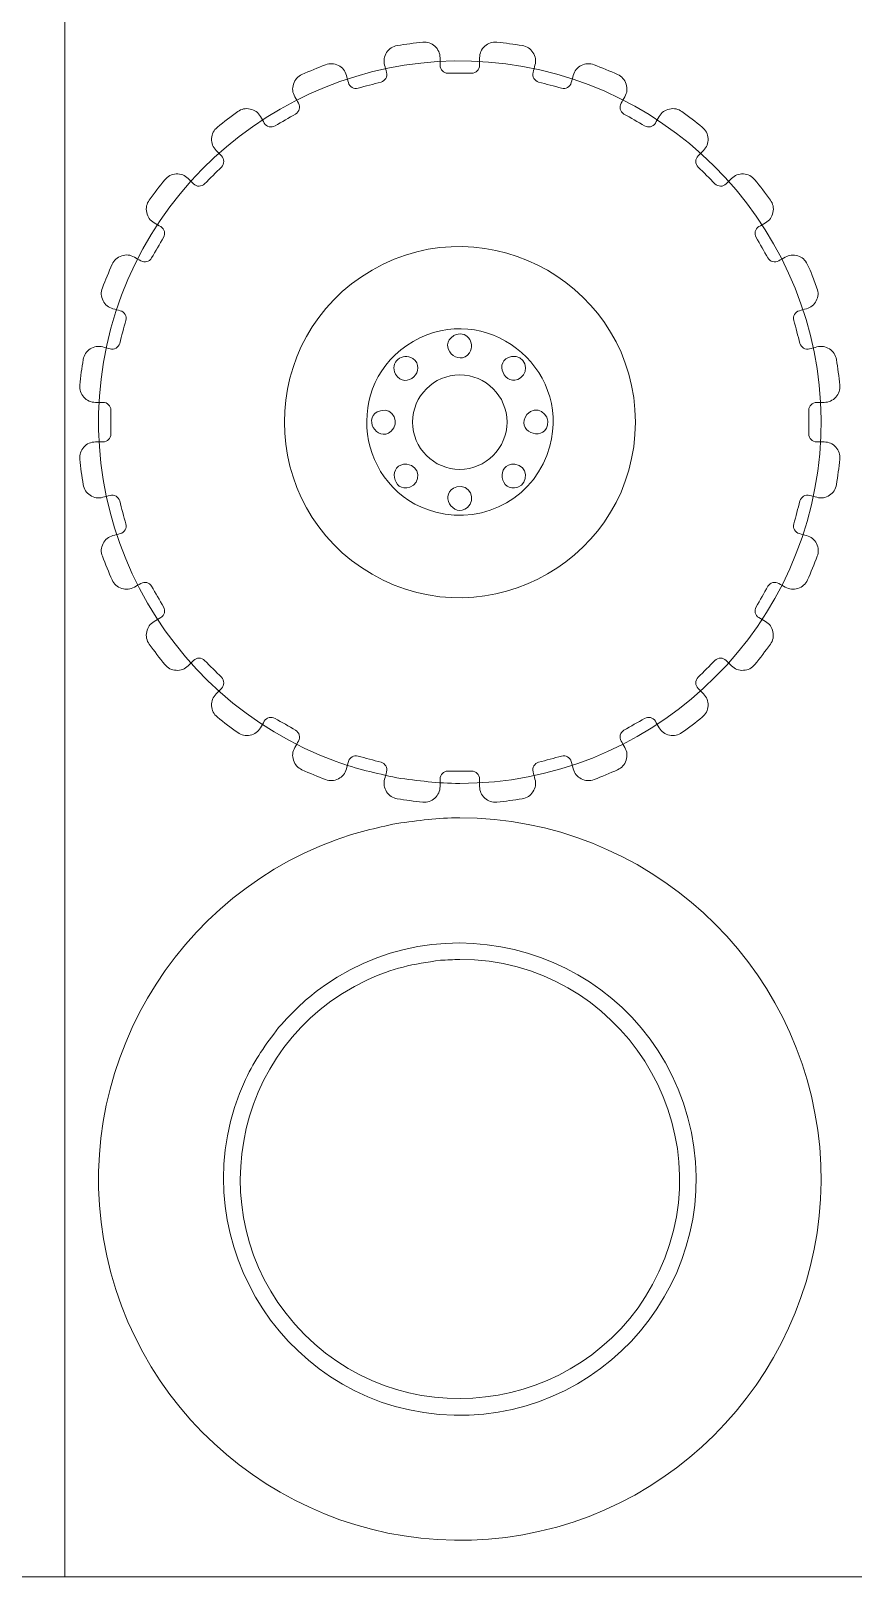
# Model space of a CAD drawing. Header units: centimetres. Extents: x -36.5 to 33.1, y -48.3 to 44.1.
# Drawn here: x -13.95 to -7.68, y -13.5 to -1.75 of the extents above; entities that cross this region are included whole.
import ezdxf

# ---------------------------------------------------------------- set-up
doc = ezdxf.new("R2010")
doc.units = ezdxf.units.CM
doc.header["$MEASUREMENT"] = 0
doc.layers.add('Camada 1', color=7, linetype='Continuous')

msp = doc.modelspace()

# ---------------------------------------------------------------- linework, layer by layer
at = {"layer": 'Camada 1', "color": 2, "lineweight": 20}
for points in [[(-36.4923, -13.5388), (-36.4923, -13.5388), (-13.6923, -13.5388), (-13.6923, -13.5388), (-13.6923, -13.5388), (-13.6923, -13.5388), (-13.6923, 21.2612), (-13.6923, 21.2612), (-13.6923, 21.2612), (-13.6923, 21.2612), (-36.4923, 21.2612), (-36.4923, 21.2612), (-36.4923, 21.2612), (-36.4923, 21.2612), (-36.4923, -13.5388), (-36.4923, -13.5388), (-36.4923, -13.5388), (-36.4923, -13.5388), (-36.4923, -13.5388), (-36.4923, -13.5388)], [(-13.6923, -13.5388), (-13.6923, -13.5388), (9.1077, -13.5388), (9.1077, -13.5388), (9.1077, -13.5388), (9.1077, -13.5388), (9.1077, 21.2612), (9.1077, 21.2612), (9.1077, 21.2612), (9.1077, 21.2612), (-13.6923, 21.2612), (-13.6923, 21.2612), (-13.6923, 21.2612), (-13.6923, 21.2612), (-13.6923, -13.5388), (-13.6923, -13.5388), (-13.6923, -13.5388), (-13.6923, -13.5388), (-13.6923, -13.5388), (-13.6923, -13.5388)]]:
    msp.add_open_spline(points, degree=3, knots=[0, 0, 0, 0, 0.16666667, 0.16666667, 0.16666667, 0.16666667, 0.33333333, 0.33333333, 0.33333333, 0.33333333, 0.5, 0.5, 0.5, 0.5, 0.66666667, 0.66666667, 0.66666667, 0.66666667, 1, 1, 1, 1], dxfattribs=at)
at = {"layer": 'Camada 1', "color": 140, "lineweight": 9}
for points, knots in [([(-11.16326, -7.44648), (-11.32673, -7.40999), (-11.46503, -7.38056), (-11.62535, -7.32204), (-11.62535, -7.32204), (-12.96116, -6.83448), (-13.7125, -5.39632), (-13.34162, -4.0195), (-13.34162, -4.0195), (-12.97152, -2.64554), (-11.60243, -1.7737), (-10.20094, -2.02294), (-10.20094, -2.02294), (-8.80108, -2.27188), (-7.8128, -3.56031), (-7.93852, -4.97705), (-7.93852, -4.97705), (-8.06407, -6.39197), (-9.26095, -7.48997), (-10.6821, -7.48911), (-10.6821, -7.48911), (-10.85419, -7.489), (-10.9959, -7.46878), (-11.16326, -7.44648)], [0, 0, 0, 0, 0.14285714, 0.14285714, 0.14285714, 0.14285714, 0.28571429, 0.28571429, 0.28571429, 0.28571429, 0.42857143, 0.42857143, 0.42857143, 0.42857143, 0.57142857, 0.57142857, 0.57142857, 0.57142857, 0.71428571, 0.71428571, 0.71428571, 0.71428571, 1, 1, 1, 1]), ([(-11.35105, -3.5759), (-12.24108, -4.08976), (-12.24109, -5.37984), (-11.35105, -5.89371), (-11.35105, -5.89371), (-10.46101, -6.40758), (-9.34375, -5.76254), (-9.34375, -4.7348), (-9.34375, -4.7348), (-9.34375, -3.70703), (-10.46099, -3.06207), (-11.35105, -3.5759)], [0, 0, 0, 0, 0.25, 0.25, 0.25, 0.25, 0.5, 0.5, 0.5, 0.5, 1, 1, 1, 1]), ([(-9.99535, -4.91877), (-9.83212, -4.30918), (-10.49081, -3.80373), (-11.03735, -4.11922), (-11.03735, -4.11922), (-11.58386, -4.43469), (-11.47542, -5.25807), (-10.86592, -5.4214), (-10.86592, -5.4214), (-10.48704, -5.52293), (-10.09682, -5.29769), (-9.99535, -4.91877)], [0, 0, 0, 0, 0.25, 0.25, 0.25, 0.25, 0.5, 0.5, 0.5, 0.5, 1, 1, 1, 1]), ([(-10.72709, -4.0753), (-10.85755, -4.15205), (-10.68959, -4.32198), (-10.60786, -4.20524), (-10.60786, -4.20524), (-10.5559, -4.13099), (-10.63843, -4.02316), (-10.72709, -4.0753)], [0, 0, 0, 0, 0.33333333, 0.33333333, 0.33333333, 0.33333333, 1, 1, 1, 1]), ([(-11.1712, -4.36893), (-11.0944, -4.49946), (-10.92454, -4.33131), (-11.04126, -4.24971), (-11.04126, -4.24971), (-11.11562, -4.19774), (-11.2233, -4.28034), (-11.1712, -4.36893)], [0, 0, 0, 0, 0.33333333, 0.33333333, 0.33333333, 0.33333333, 1, 1, 1, 1]), ([(-10.28671, -4.23484), (-10.43542, -4.26256), (-10.33558, -4.47934), (-10.21915, -4.39781), (-10.21915, -4.39781), (-10.14428, -4.34537), (-10.18607, -4.21607), (-10.28671, -4.23484)], [0, 0, 0, 0, 0.33333333, 0.33333333, 0.33333333, 0.33333333, 1, 1, 1, 1]), ([(-11.28666, -4.64757), (-11.43247, -4.68813), (-11.314, -4.89537), (-11.20516, -4.804), (-11.20516, -4.804), (-11.1353, -4.74534), (-11.18783, -4.62009), (-11.28666, -4.64757)], [0, 0, 0, 0, 0.33333333, 0.33333333, 0.33333333, 0.33333333, 1, 1, 1, 1]), ([(-10.16996, -4.67684), (-10.26613, -4.7936), (-10.05034, -4.8954), (-10.01341, -4.75824), (-10.01341, -4.75824), (-9.98987, -4.67074), (-10.1043, -4.5971), (-10.16996, -4.67684)], [0, 0, 0, 0, 0.33333333, 0.33333333, 0.33333333, 0.33333333, 1, 1, 1, 1]), ([(-11.08501, -5.05581), (-11.23604, -5.04384), (-11.1957, -5.27937), (-11.06202, -5.23068), (-11.06202, -5.23068), (-10.97651, -5.19953), (-10.9828, -5.0639), (-11.08501, -5.05581)], [0, 0, 0, 0, 0.33333333, 0.33333333, 0.33333333, 0.33333333, 1, 1, 1, 1]), ([(-10.26299, -5.05581), (-10.41403, -5.04387), (-10.37366, -5.27937), (-10.24, -5.23068), (-10.24, -5.23068), (-10.15448, -5.19953), (-10.16078, -5.0639), (-10.26299, -5.05581)], [0, 0, 0, 0, 0.33333333, 0.33333333, 0.33333333, 0.33333333, 1, 1, 1, 1]), ([(-10.7054, -5.22882), (-10.8512, -5.26938), (-10.73274, -5.47662), (-10.6239, -5.38527), (-10.6239, -5.38527), (-10.55404, -5.32661), (-10.60656, -5.20133), (-10.7054, -5.22882)], [0, 0, 0, 0, 0.33333333, 0.33333333, 0.33333333, 0.33333333, 1, 1, 1, 1]), ([(-12.06311, -9.35076), (-12.16703, -9.48638), (-12.24107, -9.58782), (-12.31494, -9.7462), (-12.31494, -9.7462), (-12.84103, -10.87407), (-12.07788, -12.19194), (-10.8405, -12.30027), (-10.8405, -12.30027), (-9.59933, -12.40893), (-8.61851, -11.24385), (-8.94317, -10.0385), (-8.94317, -10.0385), (-9.26693, -8.83648), (-10.69351, -8.31644), (-11.71416, -9.03074), (-11.71416, -9.03074), (-11.85874, -9.13192), (-11.94666, -9.22352), (-12.06311, -9.35076)], [0, 0, 0, 0, 0.16666667, 0.16666667, 0.16666667, 0.16666667, 0.33333333, 0.33333333, 0.33333333, 0.33333333, 0.5, 0.5, 0.5, 0.5, 0.66666667, 0.66666667, 0.66666667, 0.66666667, 1, 1, 1, 1])]:
    msp.add_open_spline(points, degree=3, knots=knots, dxfattribs=at)
at = {"layer": 'Camada 1', "color": 250, "lineweight": 9}
msp.add_open_spline([(-9.45246, -2.30372), (-9.4429, -2.28704), (-9.43334, -2.27033), (-9.42379, -2.25365), (-9.42379, -2.25365), (-9.40606, -2.2227), (-9.40276, -2.19093), (-9.41375, -2.157), (-9.41375, -2.157), (-9.42475, -2.12306), (-9.44604, -2.0993), (-9.47857, -2.08462), (-9.47857, -2.08462), (-9.53789, -2.05786), (-9.59804, -2.03294), (-9.65892, -2.00992), (-9.65892, -2.00992), (-9.69224, -1.99732), (-9.72421, -1.9991), (-9.75594, -2.0153), (-9.75594, -2.0153), (-9.78772, -2.03152), (-9.80782, -2.05631), (-9.81716, -2.09074), (-9.81716, -2.09074), (-9.82219, -2.10928), (-9.82723, -2.12782), (-9.83226, -2.14637), (-9.83226, -2.14637), (-9.84089, -2.17821), (-9.87384, -2.19717), (-9.9057, -2.18864), (-9.9057, -2.18864), (-9.96416, -2.17298), (-10.02263, -2.1573), (-10.08109, -2.14164), (-10.08109, -2.14164), (-10.11295, -2.13311), (-10.13201, -2.10022), (-10.12357, -2.06834), (-10.12357, -2.06834), (-10.11865, -2.04975), (-10.11374, -2.03115), (-10.10882, -2.01255), (-10.10882, -2.01255), (-10.09972, -1.97806), (-10.10476, -1.94654), (-10.12416, -1.91661), (-10.12416, -1.91661), (-10.14356, -1.88666), (-10.17026, -1.86922), (-10.20548, -1.86346), (-10.20548, -1.86346), (-10.26972, -1.85296), (-10.33427, -1.84445), (-10.39903, -1.83797), (-10.39903, -1.83797), (-10.43448, -1.83443), (-10.4649, -1.84443), (-10.49136, -1.86828), (-10.49136, -1.86828), (-10.51786, -1.8922), (-10.53086, -1.92134), (-10.53097, -1.95702), (-10.53097, -1.95702), (-10.53103, -1.97624), (-10.53109, -1.99546), (-10.53115, -2.01468), (-10.53115, -2.01468), (-10.53126, -2.04766), (-10.55818, -2.07449), (-10.59115, -2.07449), (-10.59115, -2.07449), (-10.65168, -2.07449), (-10.7122, -2.07449), (-10.77272, -2.07449), (-10.77272, -2.07449), (-10.8057, -2.07449), (-10.83262, -2.04766), (-10.83272, -2.01468), (-10.83272, -2.01468), (-10.83278, -1.99545), (-10.83286, -1.97621), (-10.83292, -1.95698), (-10.83292, -1.95698), (-10.83304, -1.92129), (-10.84606, -1.89216), (-10.87255, -1.86827), (-10.87255, -1.86827), (-10.899, -1.84442), (-10.92941, -1.83443), (-10.96486, -1.83797), (-10.96486, -1.83797), (-11.02962, -1.84445), (-11.09418, -1.85296), (-11.15842, -1.86346), (-11.15842, -1.86346), (-11.19364, -1.86921), (-11.22034, -1.88667), (-11.23975, -1.91661), (-11.23975, -1.91661), (-11.25914, -1.94654), (-11.26418, -1.97807), (-11.25508, -2.01255), (-11.25508, -2.01255), (-11.25016, -2.03115), (-11.24525, -2.04975), (-11.24033, -2.06834), (-11.24033, -2.06834), (-11.23189, -2.10022), (-11.25095, -2.1331), (-11.28281, -2.14164), (-11.28281, -2.14164), (-11.34126, -2.1573), (-11.39972, -2.17298), (-11.45818, -2.18864), (-11.45818, -2.18864), (-11.49004, -2.19717), (-11.52298, -2.17822), (-11.53162, -2.14638), (-11.53162, -2.14638), (-11.53664, -2.12782), (-11.5417, -2.10924), (-11.54674, -2.09068), (-11.54674, -2.09068), (-11.55608, -2.05626), (-11.5762, -2.0315), (-11.60796, -2.01527), (-11.60796, -2.01527), (-11.63969, -1.99908), (-11.67164, -1.99731), (-11.70497, -2.00991), (-11.70497, -2.00991), (-11.76586, -2.03292), (-11.82601, -2.05785), (-11.88534, -2.08462), (-11.88534, -2.08462), (-11.91787, -2.09931), (-11.93915, -2.12308), (-11.95014, -2.15703), (-11.95014, -2.15703), (-11.96113, -2.19095), (-11.95782, -2.22273), (-11.94008, -2.25368), (-11.94008, -2.25368), (-11.93053, -2.27036), (-11.92097, -2.28705), (-11.91142, -2.30373), (-11.91142, -2.30373), (-11.89504, -2.33235), (-11.90492, -2.36902), (-11.93347, -2.38551), (-11.93347, -2.38551), (-11.98589, -2.41577), (-12.0383, -2.44604), (-12.09072, -2.4763), (-12.09072, -2.4763), (-12.11928, -2.49279), (-12.15599, -2.48302), (-12.17257, -2.45452), (-12.17257, -2.45452), (-12.18226, -2.4379), (-12.19193, -2.42128), (-12.2016, -2.40465), (-12.2016, -2.40465), (-12.21953, -2.3738), (-12.24538, -2.35508), (-12.28027, -2.34762), (-12.28027, -2.34762), (-12.31506, -2.3402), (-12.3465, -2.34677), (-12.37538, -2.36754), (-12.37538, -2.36754), (-12.42823, -2.40555), (-12.47989, -2.4452), (-12.53027, -2.4864), (-12.53027, -2.4864), (-12.55788, -2.50899), (-12.57228, -2.53746), (-12.57412, -2.57309), (-12.57412, -2.57309), (-12.57594, -2.60862), (-12.56447, -2.63861), (-12.5394, -2.66385), (-12.5394, -2.66385), (-12.52585, -2.67748), (-12.51232, -2.69112), (-12.49877, -2.70474), (-12.49877, -2.70474), (-12.4755, -2.72813), (-12.47555, -2.76616), (-12.49888, -2.78949), (-12.49888, -2.78949), (-12.54168, -2.83228), (-12.58447, -2.87507), (-12.62726, -2.91788), (-12.62726, -2.91788), (-12.65058, -2.94119), (-12.68857, -2.94126), (-12.71197, -2.91803), (-12.71197, -2.91803), (-12.72563, -2.90447), (-12.73928, -2.89091), (-12.75293, -2.87735), (-12.75293, -2.87735), (-12.77818, -2.85228), (-12.80816, -2.84082), (-12.84368, -2.84265), (-12.84368, -2.84265), (-12.87932, -2.8445), (-12.90779, -2.8589), (-12.93038, -2.88652), (-12.93038, -2.88652), (-12.97158, -2.9369), (-13.01122, -2.98854), (-13.04921, -3.04139), (-13.04921, -3.04139), (-13.06998, -3.07028), (-13.07656, -3.1017), (-13.06913, -3.13649), (-13.06913, -3.13649), (-13.06168, -3.17139), (-13.04296, -3.19722), (-13.0121, -3.21516), (-13.0121, -3.21516), (-12.99548, -3.22484), (-12.97885, -3.23451), (-12.96223, -3.24419), (-12.96223, -3.24419), (-12.93373, -3.26078), (-12.92396, -3.2975), (-12.94045, -3.32606), (-12.94045, -3.32606), (-12.97072, -3.37846), (-13.00098, -3.43086), (-13.03124, -3.48328), (-13.03124, -3.48328), (-13.04773, -3.51184), (-13.08442, -3.52174), (-13.11304, -3.50534), (-13.11304, -3.50534), (-13.12973, -3.49577), (-13.14642, -3.48621), (-13.16312, -3.47664), (-13.16312, -3.47664), (-13.19406, -3.45892), (-13.22582, -3.45561), (-13.25975, -3.4666), (-13.25975, -3.4666), (-13.29368, -3.4776), (-13.31746, -3.49888), (-13.33214, -3.53141), (-13.33214, -3.53141), (-13.35892, -3.59073), (-13.38383, -3.6509), (-13.40684, -3.71177), (-13.40684, -3.71177), (-13.41946, -3.74508), (-13.41768, -3.77706), (-13.40148, -3.80879), (-13.40148, -3.80879), (-13.38526, -3.84058), (-13.36046, -3.86069), (-13.32602, -3.87004), (-13.32602, -3.87004), (-13.30747, -3.87507), (-13.28891, -3.88011), (-13.27034, -3.88515), (-13.27034, -3.88515), (-13.23853, -3.89379), (-13.21958, -3.92673), (-13.22812, -3.95858), (-13.22812, -3.95858), (-13.24378, -4.01704), (-13.25945, -4.07549), (-13.27511, -4.13396), (-13.27511, -4.13396), (-13.28364, -4.1658), (-13.31652, -4.18486), (-13.3484, -4.17644), (-13.3484, -4.17644), (-13.367, -4.17152), (-13.38562, -4.16661), (-13.40423, -4.16169), (-13.40423, -4.16169), (-13.4387, -4.15258), (-13.47023, -4.15762), (-13.50016, -4.17702), (-13.50016, -4.17702), (-13.53011, -4.19643), (-13.54754, -4.22313), (-13.5533, -4.25835), (-13.5533, -4.25835), (-13.5638, -4.32258), (-13.57231, -4.38713), (-13.57879, -4.4519), (-13.57879, -4.4519), (-13.58233, -4.48734), (-13.57234, -4.51776), (-13.54848, -4.54422), (-13.54848, -4.54422), (-13.52456, -4.57072), (-13.49543, -4.58373), (-13.45974, -4.58384), (-13.45974, -4.58384), (-13.44052, -4.5839), (-13.42129, -4.58396), (-13.40207, -4.58402), (-13.40207, -4.58402), (-13.36909, -4.58412), (-13.34226, -4.61104), (-13.34226, -4.64402), (-13.34226, -4.64402), (-13.34226, -4.70454), (-13.34226, -4.76507), (-13.34226, -4.8256), (-13.34226, -4.8256), (-13.34226, -4.85858), (-13.36909, -4.88549), (-13.40207, -4.8856), (-13.40207, -4.8856), (-13.42132, -4.88566), (-13.44055, -4.88573), (-13.45979, -4.88579), (-13.45979, -4.88579), (-13.49546, -4.88591), (-13.5246, -4.89892), (-13.54849, -4.92542), (-13.54849, -4.92542), (-13.57234, -4.95188), (-13.58233, -4.98228), (-13.57879, -5.01773), (-13.57879, -5.01773), (-13.57231, -5.0825), (-13.5638, -5.14704), (-13.5533, -5.21128), (-13.5533, -5.21128), (-13.54754, -5.2465), (-13.53011, -5.2732), (-13.50016, -5.2926), (-13.50016, -5.2926), (-13.47023, -5.31201), (-13.4387, -5.31705), (-13.40423, -5.30794), (-13.40423, -5.30794), (-13.38562, -5.30302), (-13.367, -5.29811), (-13.3484, -5.29319), (-13.3484, -5.29319), (-13.31652, -5.28477), (-13.28364, -5.30382), (-13.27511, -5.33567), (-13.27511, -5.33567), (-13.25945, -5.39414), (-13.24378, -5.4526), (-13.22812, -5.51105), (-13.22812, -5.51105), (-13.21958, -5.54291), (-13.23853, -5.57585), (-13.27037, -5.58449), (-13.27037, -5.58449), (-13.28893, -5.58952), (-13.30751, -5.59457), (-13.32607, -5.59961), (-13.32607, -5.59961), (-13.36049, -5.60896), (-13.38526, -5.62907), (-13.40148, -5.66084), (-13.40148, -5.66084), (-13.41767, -5.69256), (-13.41944, -5.72452), (-13.40684, -5.75784), (-13.40684, -5.75784), (-13.38383, -5.81873), (-13.3589, -5.87889), (-13.33213, -5.93822), (-13.33213, -5.93822), (-13.31744, -5.97075), (-13.29367, -5.99202), (-13.25972, -6.00302), (-13.25972, -6.00302), (-13.2258, -6.01401), (-13.19402, -6.0107), (-13.16308, -5.99296), (-13.16308, -5.99296), (-13.1464, -5.98341), (-13.1297, -5.97384), (-13.11302, -5.96429), (-13.11302, -5.96429), (-13.0844, -5.94791), (-13.04773, -5.9578), (-13.03124, -5.98636), (-13.03124, -5.98636), (-13.00098, -6.03878), (-12.97072, -6.09119), (-12.94045, -6.14361), (-12.94045, -6.14361), (-12.92396, -6.17217), (-12.93373, -6.20888), (-12.96223, -6.22546), (-12.96223, -6.22546), (-12.97885, -6.23514), (-12.99548, -6.24482), (-13.0121, -6.25449), (-13.0121, -6.25449), (-13.04296, -6.27243), (-13.06169, -6.29826), (-13.06914, -6.33317), (-13.06914, -6.33317), (-13.07657, -6.36796), (-13.06997, -6.39939), (-13.0492, -6.42827), (-13.0492, -6.42827), (-13.0112, -6.48112), (-12.97158, -6.53278), (-12.93036, -6.58314), (-12.93036, -6.58314), (-12.90776, -6.61076), (-12.87929, -6.62514), (-12.84366, -6.62699), (-12.84366, -6.62699), (-12.80814, -6.62882), (-12.77816, -6.61734), (-12.75293, -6.59229), (-12.75293, -6.59229), (-12.73927, -6.57873), (-12.72563, -6.56517), (-12.71197, -6.55161), (-12.71197, -6.55161), (-12.68857, -6.52838), (-12.65058, -6.52845), (-12.62726, -6.55175), (-12.62726, -6.55175), (-12.58447, -6.59456), (-12.54167, -6.63735), (-12.49888, -6.68015), (-12.49888, -6.68015), (-12.47555, -6.70348), (-12.4755, -6.7415), (-12.49877, -6.76488), (-12.49877, -6.76488), (-12.51232, -6.7785), (-12.52585, -6.79215), (-12.5394, -6.80578), (-12.5394, -6.80578), (-12.56447, -6.83102), (-12.57594, -6.861), (-12.57412, -6.89654), (-12.57412, -6.89654), (-12.57228, -6.93216), (-12.55788, -6.96064), (-12.53027, -6.98322), (-12.53027, -6.98322), (-12.47989, -7.02443), (-12.42823, -7.06408), (-12.37538, -7.10208), (-12.37538, -7.10208), (-12.3465, -7.12286), (-12.31506, -7.12943), (-12.28027, -7.122), (-12.28027, -7.122), (-12.24538, -7.11455), (-12.21953, -7.09583), (-12.2016, -7.06498), (-12.2016, -7.06498), (-12.19193, -7.04835), (-12.18226, -7.03173), (-12.17257, -7.01511), (-12.17257, -7.01511), (-12.15599, -6.98661), (-12.11928, -6.97684), (-12.09072, -6.99333), (-12.09072, -6.99333), (-12.0383, -7.02359), (-11.9859, -7.05386), (-11.93348, -7.08412), (-11.93348, -7.08412), (-11.90492, -7.10061), (-11.89504, -7.13728), (-11.91142, -7.1659), (-11.91142, -7.1659), (-11.92097, -7.18258), (-11.93053, -7.19927), (-11.94008, -7.21595), (-11.94008, -7.21595), (-11.95782, -7.2469), (-11.96113, -7.27868), (-11.95014, -7.3126), (-11.95014, -7.3126), (-11.93915, -7.34656), (-11.91787, -7.37032), (-11.88534, -7.38501), (-11.88534, -7.38501), (-11.82602, -7.41178), (-11.76586, -7.43668), (-11.70498, -7.45971), (-11.70498, -7.45971), (-11.67167, -7.47231), (-11.6397, -7.47054), (-11.60798, -7.45436), (-11.60798, -7.45436), (-11.57621, -7.43813), (-11.5561, -7.41336), (-11.54674, -7.37894), (-11.54674, -7.37894), (-11.54168, -7.36037), (-11.53664, -7.34181), (-11.53162, -7.32324), (-11.53162, -7.32324), (-11.52298, -7.29141), (-11.49004, -7.27246), (-11.45818, -7.28099), (-11.45818, -7.28099), (-11.39972, -7.29665), (-11.34127, -7.31232), (-11.28281, -7.32798), (-11.28281, -7.32798), (-11.25095, -7.33653), (-11.23189, -7.36941), (-11.24033, -7.40129), (-11.24033, -7.40129), (-11.24525, -7.41988), (-11.25016, -7.43847), (-11.25508, -7.45707), (-11.25508, -7.45707), (-11.2642, -7.49154), (-11.25914, -7.52308), (-11.23974, -7.55301), (-11.23974, -7.55301), (-11.22034, -7.58295), (-11.19364, -7.60041), (-11.15843, -7.60616), (-11.15843, -7.60616), (-11.09418, -7.61666), (-11.02962, -7.62516), (-10.96486, -7.63164), (-10.96486, -7.63164), (-10.92941, -7.63518), (-10.899, -7.6252), (-10.87255, -7.60134), (-10.87255, -7.60134), (-10.84606, -7.57745), (-10.83304, -7.54833), (-10.83292, -7.51264), (-10.83292, -7.51264), (-10.83286, -7.4934), (-10.83278, -7.47417), (-10.83272, -7.45493), (-10.83272, -7.45493), (-10.83262, -7.42196), (-10.8057, -7.39512), (-10.77272, -7.39512), (-10.77272, -7.39512), (-10.71221, -7.39512), (-10.65168, -7.39512), (-10.59116, -7.39512), (-10.59116, -7.39512), (-10.5582, -7.39512), (-10.53128, -7.42193), (-10.53116, -7.4549), (-10.53116, -7.4549), (-10.53109, -7.47413), (-10.53103, -7.49337), (-10.53097, -7.51259), (-10.53097, -7.51259), (-10.53086, -7.54828), (-10.51786, -7.57742), (-10.49136, -7.60133), (-10.49136, -7.60133), (-10.4649, -7.62519), (-10.43448, -7.63518), (-10.39903, -7.63164), (-10.39903, -7.63164), (-10.33427, -7.62516), (-10.26971, -7.61666), (-10.20547, -7.60616), (-10.20547, -7.60616), (-10.17026, -7.60041), (-10.14356, -7.58295), (-10.12416, -7.55301), (-10.12416, -7.55301), (-10.10476, -7.52308), (-10.0997, -7.49154), (-10.10882, -7.45707), (-10.10882, -7.45707), (-10.11374, -7.43847), (-10.11865, -7.41988), (-10.12357, -7.40129), (-10.12357, -7.40129), (-10.13201, -7.36941), (-10.11295, -7.33652), (-10.08109, -7.32798), (-10.08109, -7.32798), (-10.02263, -7.31232), (-9.96416, -7.29665), (-9.9057, -7.28099), (-9.9057, -7.28099), (-9.87384, -7.27246), (-9.84089, -7.29142), (-9.83226, -7.32326), (-9.83226, -7.32326), (-9.82723, -7.34181), (-9.82219, -7.36035), (-9.81716, -7.37889), (-9.81716, -7.37889), (-9.80782, -7.41334), (-9.7877, -7.43811), (-9.75592, -7.45433), (-9.75592, -7.45433), (-9.72419, -7.47053), (-9.69222, -7.4723), (-9.6589, -7.4597), (-9.6589, -7.4597), (-9.59803, -7.43668), (-9.53789, -7.41176), (-9.47857, -7.38501), (-9.47857, -7.38501), (-9.44604, -7.37034), (-9.42475, -7.34657), (-9.41375, -7.31262), (-9.41375, -7.31262), (-9.40276, -7.2787), (-9.40606, -7.24692), (-9.42379, -7.21598), (-9.42379, -7.21598), (-9.43334, -7.1993), (-9.4429, -7.18259), (-9.45246, -7.16591), (-9.45246, -7.16591), (-9.46886, -7.13729), (-9.45896, -7.10061), (-9.4304, -7.08412), (-9.4304, -7.08412), (-9.37799, -7.05386), (-9.32558, -7.02359), (-9.27317, -6.99333), (-9.27317, -6.99333), (-9.24462, -6.97684), (-9.20791, -6.98661), (-9.19132, -7.0151), (-9.19132, -7.0151), (-9.18163, -7.03173), (-9.17196, -7.04837), (-9.16228, -7.065), (-9.16228, -7.065), (-9.14432, -7.09584), (-9.11849, -7.11456), (-9.08359, -7.122), (-9.08359, -7.122), (-9.0488, -7.12943), (-9.01739, -7.12283), (-8.9885, -7.10207), (-8.9885, -7.10207), (-8.93566, -7.06408), (-8.88401, -7.02444), (-8.83363, -6.98322), (-8.83363, -6.98322), (-8.80602, -6.96064), (-8.79162, -6.93216), (-8.78978, -6.89654), (-8.78978, -6.89654), (-8.78796, -6.861), (-8.79943, -6.83102), (-8.8245, -6.80578), (-8.8245, -6.80578), (-8.83805, -6.79214), (-8.8516, -6.7785), (-8.86514, -6.76487), (-8.86514, -6.76487), (-8.8884, -6.74147), (-8.88834, -6.70347), (-8.86502, -6.68014), (-8.86502, -6.68014), (-8.82222, -6.63735), (-8.77942, -6.59454), (-8.73662, -6.55174), (-8.73662, -6.55174), (-8.7133, -6.52841), (-8.67527, -6.52836), (-8.65188, -6.55163), (-8.65188, -6.55163), (-8.63825, -6.56519), (-8.6246, -6.57874), (-8.61096, -6.59229), (-8.61096, -6.59229), (-8.58572, -6.61734), (-8.55575, -6.62882), (-8.52023, -6.62699), (-8.52023, -6.62699), (-8.4846, -6.62514), (-8.45612, -6.61076), (-8.43353, -6.58314), (-8.43353, -6.58314), (-8.39231, -6.53277), (-8.35265, -6.48111), (-8.31466, -6.42825), (-8.31466, -6.42825), (-8.2939, -6.39936), (-8.28733, -6.36794), (-8.29476, -6.33315), (-8.29476, -6.33315), (-8.30221, -6.29825), (-8.32093, -6.27243), (-8.35178, -6.25449), (-8.35178, -6.25449), (-8.3684, -6.24482), (-8.38502, -6.23514), (-8.40164, -6.22546), (-8.40164, -6.22546), (-8.43014, -6.20888), (-8.43991, -6.17217), (-8.42342, -6.14361), (-8.42342, -6.14361), (-8.39316, -6.09119), (-8.36291, -6.03878), (-8.33264, -5.98636), (-8.33264, -5.98636), (-8.31616, -5.9578), (-8.27946, -5.9479), (-8.25084, -5.9643), (-8.25084, -5.9643), (-8.23415, -5.97388), (-8.21746, -5.98343), (-8.20075, -5.993), (-8.20075, -5.993), (-8.1698, -6.01071), (-8.13805, -6.01401), (-8.10413, -6.00302), (-8.10413, -6.00302), (-8.07019, -5.99201), (-8.04642, -5.97074), (-8.03174, -5.93822), (-8.03174, -5.93822), (-8.00498, -5.8789), (-7.98008, -5.81873), (-7.95706, -5.75786), (-7.95706, -5.75786), (-7.94446, -5.72454), (-7.94622, -5.69258), (-7.96241, -5.66086), (-7.96241, -5.66086), (-7.97863, -5.62908), (-8.0034, -5.60897), (-8.03783, -5.59961), (-8.03783, -5.59961), (-8.05639, -5.59456), (-8.07496, -5.58952), (-8.09352, -5.58448), (-8.09352, -5.58448), (-8.12534, -5.57584), (-8.14429, -5.54291), (-8.13576, -5.51105), (-8.13576, -5.51105), (-8.1201, -5.4526), (-8.10444, -5.39414), (-8.08878, -5.33567), (-8.08878, -5.33567), (-8.08025, -5.30382), (-8.04737, -5.28477), (-8.01548, -5.29319), (-8.01548, -5.29319), (-7.99688, -5.29811), (-7.97827, -5.30302), (-7.95966, -5.30794), (-7.95966, -5.30794), (-7.92518, -5.31705), (-7.89366, -5.31201), (-7.86373, -5.2926), (-7.86373, -5.2926), (-7.83378, -5.2732), (-7.81634, -5.2465), (-7.81058, -5.21128), (-7.81058, -5.21128), (-7.80008, -5.14704), (-7.79158, -5.0825), (-7.7851, -5.01773), (-7.7851, -5.01773), (-7.78156, -4.98228), (-7.79155, -4.95188), (-7.8154, -4.92542), (-7.8154, -4.92542), (-7.83929, -4.89892), (-7.86842, -4.88591), (-7.9041, -4.88579), (-7.9041, -4.88579), (-7.92334, -4.88573), (-7.94257, -4.88566), (-7.96182, -4.8856), (-7.96182, -4.8856), (-7.9948, -4.88549), (-8.02163, -4.85858), (-8.02163, -4.8256), (-8.02163, -4.8256), (-8.02163, -4.76507), (-8.02163, -4.70456), (-8.02163, -4.64403), (-8.02163, -4.64403), (-8.02163, -4.61106), (-7.99482, -4.58415), (-7.96186, -4.58403), (-7.96186, -4.58403), (-7.94262, -4.58396), (-7.92338, -4.5839), (-7.90416, -4.58384), (-7.90416, -4.58384), (-7.86847, -4.58373), (-7.83934, -4.57072), (-7.81542, -4.54422), (-7.81542, -4.54422), (-7.79156, -4.51776), (-7.78157, -4.48734), (-7.78511, -4.4519), (-7.78511, -4.4519), (-7.79159, -4.38712), (-7.80008, -4.32256), (-7.8106, -4.25832), (-7.8106, -4.25832), (-7.81637, -4.2231), (-7.83383, -4.19642), (-7.86377, -4.17701), (-7.86377, -4.17701), (-7.89368, -4.15761), (-7.92522, -4.15258), (-7.95968, -4.16169), (-7.95968, -4.16169), (-7.97828, -4.16661), (-7.99688, -4.17152), (-8.01547, -4.17644), (-8.01547, -4.17644), (-8.04736, -4.18487), (-8.08025, -4.16582), (-8.08878, -4.13396), (-8.08878, -4.13396), (-8.10444, -4.07549), (-8.1201, -4.01703), (-8.13576, -3.95858), (-8.13576, -3.95858), (-8.14429, -3.92672), (-8.12533, -3.89378), (-8.0935, -3.88514), (-8.0935, -3.88514), (-8.07563, -3.88029), (-8.05776, -3.87544), (-8.03989, -3.87059), (-8.03989, -3.87059), (-8.00554, -3.86126), (-7.98082, -3.84123), (-7.96457, -3.80955), (-7.96457, -3.80955), (-7.94834, -3.77793), (-7.9465, -3.74606), (-7.95894, -3.71277), (-7.95894, -3.71277), (-7.9728, -3.67572), (-7.98664, -3.63867), (-8.00048, -3.60162), (-8.00048, -3.60162), (-8.0016, -3.59865), (-8.0028, -3.59577), (-8.00414, -3.59289), (-8.00414, -3.59289), (-8.01384, -3.57212), (-8.02352, -3.55133), (-8.03321, -3.53055), (-8.03321, -3.53055), (-8.04818, -3.49845), (-8.07194, -3.47759), (-8.1057, -3.46688), (-8.1057, -3.46688), (-8.13942, -3.45617), (-8.17092, -3.45954), (-8.20162, -3.47712), (-8.20162, -3.47712), (-8.21803, -3.48653), (-8.23444, -3.49593), (-8.25085, -3.50534), (-8.25085, -3.50534), (-8.27946, -3.52174), (-8.31616, -3.51184), (-8.33264, -3.48328), (-8.33264, -3.48328), (-8.36291, -3.43088), (-8.39316, -3.37846), (-8.42342, -3.32606), (-8.42342, -3.32606), (-8.43991, -3.2975), (-8.43014, -3.26079), (-8.40166, -3.24419), (-8.40166, -3.24419), (-8.38502, -3.23451), (-8.36838, -3.22482), (-8.35175, -3.21514), (-8.35175, -3.21514), (-8.32091, -3.1972), (-8.30218, -3.17136), (-8.29474, -3.13647), (-8.29474, -3.13647), (-8.28731, -3.10168), (-8.29391, -3.07025), (-8.31467, -3.04138), (-8.31467, -3.04138), (-8.35266, -2.98852), (-8.39231, -2.93686), (-8.43353, -2.8865), (-8.43353, -2.8865), (-8.45612, -2.85888), (-8.4846, -2.8445), (-8.52023, -2.84265), (-8.52023, -2.84265), (-8.55575, -2.84082), (-8.58572, -2.8523), (-8.61096, -2.87735), (-8.61096, -2.87735), (-8.62462, -2.89091), (-8.63826, -2.90447), (-8.65192, -2.91803), (-8.65192, -2.91803), (-8.67532, -2.94126), (-8.71331, -2.94119), (-8.73662, -2.91789), (-8.73662, -2.91789), (-8.77942, -2.87508), (-8.82222, -2.83228), (-8.86502, -2.78949), (-8.86502, -2.78949), (-8.88834, -2.76616), (-8.8884, -2.72816), (-8.86514, -2.70476), (-8.86514, -2.70476), (-8.8516, -2.69112), (-8.83805, -2.67749), (-8.8245, -2.66385), (-8.8245, -2.66385), (-8.79943, -2.63861), (-8.78796, -2.60862), (-8.78978, -2.57309), (-8.78978, -2.57309), (-8.79162, -2.53746), (-8.80602, -2.50899), (-8.83363, -2.4864), (-8.83363, -2.4864), (-8.88401, -2.44518), (-8.93566, -2.40555), (-8.9885, -2.36756), (-8.9885, -2.36756), (-9.01739, -2.3468), (-9.0488, -2.3402), (-9.08359, -2.34762), (-9.08359, -2.34762), (-9.11849, -2.35506), (-9.14432, -2.37378), (-9.16228, -2.40462), (-9.16228, -2.40462), (-9.17196, -2.42126), (-9.18163, -2.4379), (-9.19132, -2.45453), (-9.19132, -2.45453), (-9.20791, -2.48302), (-9.24462, -2.49279), (-9.27317, -2.4763), (-9.27317, -2.4763), (-9.32558, -2.44604), (-9.37799, -2.41577), (-9.4304, -2.38551), (-9.4304, -2.38551), (-9.45896, -2.36902), (-9.46886, -2.33234), (-9.45246, -2.30372)], degree=3, knots=[0, 0, 0, 0, 0.00411523, 0.00411523, 0.00411523, 0.00411523, 0.00823045, 0.00823045, 0.00823045, 0.00823045, 0.01234568, 0.01234568, 0.01234568, 0.01234568, 0.01646091, 0.01646091, 0.01646091, 0.01646091, 0.02057613, 0.02057613, 0.02057613, 0.02057613, 0.02469136, 0.02469136, 0.02469136, 0.02469136, 0.02880658, 0.02880658, 0.02880658, 0.02880658, 0.03292181, 0.03292181, 0.03292181, 0.03292181, 0.03703704, 0.03703704, 0.03703704, 0.03703704, 0.04115226, 0.04115226, 0.04115226, 0.04115226, 0.04526749, 0.04526749, 0.04526749, 0.04526749, 0.04938272, 0.04938272, 0.04938272, 0.04938272, 0.05349794, 0.05349794, 0.05349794, 0.05349794, 0.05761317, 0.05761317, 0.05761317, 0.05761317, 0.0617284, 0.0617284, 0.0617284, 0.0617284, 0.06584362, 0.06584362, 0.06584362, 0.06584362, 0.06995885, 0.06995885, 0.06995885, 0.06995885, 0.07407407, 0.07407407, 0.07407407, 0.07407407, 0.0781893, 0.0781893, 0.0781893, 0.0781893, 0.08230453, 0.08230453, 0.08230453, 0.08230453, 0.08641975, 0.08641975, 0.08641975, 0.08641975, 0.09053498, 0.09053498, 0.09053498, 0.09053498, 0.09465021, 0.09465021, 0.09465021, 0.09465021, 0.09876543, 0.09876543, 0.09876543, 0.09876543, 0.10288066, 0.10288066, 0.10288066, 0.10288066, 0.10699588, 0.10699588, 0.10699588, 0.10699588, 0.11111111, 0.11111111, 0.11111111, 0.11111111, 0.11522634, 0.11522634, 0.11522634, 0.11522634, 0.11934156, 0.11934156, 0.11934156, 0.11934156, 0.12345679, 0.12345679, 0.12345679, 0.12345679, 0.12757202, 0.12757202, 0.12757202, 0.12757202, 0.13168724, 0.13168724, 0.13168724, 0.13168724, 0.13580247, 0.13580247, 0.13580247, 0.13580247, 0.1399177, 0.1399177, 0.1399177, 0.1399177, 0.14403292, 0.14403292, 0.14403292, 0.14403292, 0.14814815, 0.14814815, 0.14814815, 0.14814815, 0.15226337, 0.15226337, 0.15226337, 0.15226337, 0.1563786, 0.1563786, 0.1563786, 0.1563786, 0.16049383, 0.16049383, 0.16049383, 0.16049383, 0.16460905, 0.16460905, 0.16460905, 0.16460905, 0.16872428, 0.16872428, 0.16872428, 0.16872428, 0.17283951, 0.17283951, 0.17283951, 0.17283951, 0.17695473, 0.17695473, 0.17695473, 0.17695473, 0.18106996, 0.18106996, 0.18106996, 0.18106996, 0.18518519, 0.18518519, 0.18518519, 0.18518519, 0.18930041, 0.18930041, 0.18930041, 0.18930041, 0.19341564, 0.19341564, 0.19341564, 0.19341564, 0.19753086, 0.19753086, 0.19753086, 0.19753086, 0.20164609, 0.20164609, 0.20164609, 0.20164609, 0.20576132, 0.20576132, 0.20576132, 0.20576132, 0.20987654, 0.20987654, 0.20987654, 0.20987654, 0.21399177, 0.21399177, 0.21399177, 0.21399177, 0.218107, 0.218107, 0.218107, 0.218107, 0.22222222, 0.22222222, 0.22222222, 0.22222222, 0.22633745, 0.22633745, 0.22633745, 0.22633745, 0.23045267, 0.23045267, 0.23045267, 0.23045267, 0.2345679, 0.2345679, 0.2345679, 0.2345679, 0.23868313, 0.23868313, 0.23868313, 0.23868313, 0.24279835, 0.24279835, 0.24279835, 0.24279835, 0.24691358, 0.24691358, 0.24691358, 0.24691358, 0.25102881, 0.25102881, 0.25102881, 0.25102881, 0.25514403, 0.25514403, 0.25514403, 0.25514403, 0.25925926, 0.25925926, 0.25925926, 0.25925926, 0.26337449, 0.26337449, 0.26337449, 0.26337449, 0.26748971, 0.26748971, 0.26748971, 0.26748971, 0.27160494, 0.27160494, 0.27160494, 0.27160494, 0.27572016, 0.27572016, 0.27572016, 0.27572016, 0.27983539, 0.27983539, 0.27983539, 0.27983539, 0.28395062, 0.28395062, 0.28395062, 0.28395062, 0.28806584, 0.28806584, 0.28806584, 0.28806584, 0.29218107, 0.29218107, 0.29218107, 0.29218107, 0.2962963, 0.2962963, 0.2962963, 0.2962963, 0.30041152, 0.30041152, 0.30041152, 0.30041152, 0.30452675, 0.30452675, 0.30452675, 0.30452675, 0.30864198, 0.30864198, 0.30864198, 0.30864198, 0.3127572, 0.3127572, 0.3127572, 0.3127572, 0.31687243, 0.31687243, 0.31687243, 0.31687243, 0.32098765, 0.32098765, 0.32098765, 0.32098765, 0.32510288, 0.32510288, 0.32510288, 0.32510288, 0.32921811, 0.32921811, 0.32921811, 0.32921811, 0.33333333, 0.33333333, 0.33333333, 0.33333333, 0.33744856, 0.33744856, 0.33744856, 0.33744856, 0.34156379, 0.34156379, 0.34156379, 0.34156379, 0.34567901, 0.34567901, 0.34567901, 0.34567901, 0.34979424, 0.34979424, 0.34979424, 0.34979424, 0.35390947, 0.35390947, 0.35390947, 0.35390947, 0.35802469, 0.35802469, 0.35802469, 0.35802469, 0.36213992, 0.36213992, 0.36213992, 0.36213992, 0.36625514, 0.36625514, 0.36625514, 0.36625514, 0.37037037, 0.37037037, 0.37037037, 0.37037037, 0.3744856, 0.3744856, 0.3744856, 0.3744856, 0.37860082, 0.37860082, 0.37860082, 0.37860082, 0.38271605, 0.38271605, 0.38271605, 0.38271605, 0.38683128, 0.38683128, 0.38683128, 0.38683128, 0.3909465, 0.3909465, 0.3909465, 0.3909465, 0.39506173, 0.39506173, 0.39506173, 0.39506173, 0.39917695, 0.39917695, 0.39917695, 0.39917695, 0.40329218, 0.40329218, 0.40329218, 0.40329218, 0.40740741, 0.40740741, 0.40740741, 0.40740741, 0.41152263, 0.41152263, 0.41152263, 0.41152263, 0.41563786, 0.41563786, 0.41563786, 0.41563786, 0.41975309, 0.41975309, 0.41975309, 0.41975309, 0.42386831, 0.42386831, 0.42386831, 0.42386831, 0.42798354, 0.42798354, 0.42798354, 0.42798354, 0.43209877, 0.43209877, 0.43209877, 0.43209877, 0.43621399, 0.43621399, 0.43621399, 0.43621399, 0.44032922, 0.44032922, 0.44032922, 0.44032922, 0.44444444, 0.44444444, 0.44444444, 0.44444444, 0.44855967, 0.44855967, 0.44855967, 0.44855967, 0.4526749, 0.4526749, 0.4526749, 0.4526749, 0.45679012, 0.45679012, 0.45679012, 0.45679012, 0.46090535, 0.46090535, 0.46090535, 0.46090535, 0.46502058, 0.46502058, 0.46502058, 0.46502058, 0.4691358, 0.4691358, 0.4691358, 0.4691358, 0.47325103, 0.47325103, 0.47325103, 0.47325103, 0.47736626, 0.47736626, 0.47736626, 0.47736626, 0.48148148, 0.48148148, 0.48148148, 0.48148148, 0.48559671, 0.48559671, 0.48559671, 0.48559671, 0.48971193, 0.48971193, 0.48971193, 0.48971193, 0.49382716, 0.49382716, 0.49382716, 0.49382716, 0.49794239, 0.49794239, 0.49794239, 0.49794239, 0.50205761, 0.50205761, 0.50205761, 0.50205761, 0.50617284, 0.50617284, 0.50617284, 0.50617284, 0.51028807, 0.51028807, 0.51028807, 0.51028807, 0.51440329, 0.51440329, 0.51440329, 0.51440329, 0.51851852, 0.51851852, 0.51851852, 0.51851852, 0.52263374, 0.52263374, 0.52263374, 0.52263374, 0.52674897, 0.52674897, 0.52674897, 0.52674897, 0.5308642, 0.5308642, 0.5308642, 0.5308642, 0.53497942, 0.53497942, 0.53497942, 0.53497942, 0.53909465, 0.53909465, 0.53909465, 0.53909465, 0.54320988, 0.54320988, 0.54320988, 0.54320988, 0.5473251, 0.5473251, 0.5473251, 0.5473251, 0.55144033, 0.55144033, 0.55144033, 0.55144033, 0.55555556, 0.55555556, 0.55555556, 0.55555556, 0.55967078, 0.55967078, 0.55967078, 0.55967078, 0.56378601, 0.56378601, 0.56378601, 0.56378601, 0.56790123, 0.56790123, 0.56790123, 0.56790123, 0.57201646, 0.57201646, 0.57201646, 0.57201646, 0.57613169, 0.57613169, 0.57613169, 0.57613169, 0.58024691, 0.58024691, 0.58024691, 0.58024691, 0.58436214, 0.58436214, 0.58436214, 0.58436214, 0.58847737, 0.58847737, 0.58847737, 0.58847737, 0.59259259, 0.59259259, 0.59259259, 0.59259259, 0.59670782, 0.59670782, 0.59670782, 0.59670782, 0.60082305, 0.60082305, 0.60082305, 0.60082305, 0.60493827, 0.60493827, 0.60493827, 0.60493827, 0.6090535, 0.6090535, 0.6090535, 0.6090535, 0.61316872, 0.61316872, 0.61316872, 0.61316872, 0.61728395, 0.61728395, 0.61728395, 0.61728395, 0.62139918, 0.62139918, 0.62139918, 0.62139918, 0.6255144, 0.6255144, 0.6255144, 0.6255144, 0.62962963, 0.62962963, 0.62962963, 0.62962963, 0.63374486, 0.63374486, 0.63374486, 0.63374486, 0.63786008, 0.63786008, 0.63786008, 0.63786008, 0.64197531, 0.64197531, 0.64197531, 0.64197531, 0.64609053, 0.64609053, 0.64609053, 0.64609053, 0.65020576, 0.65020576, 0.65020576, 0.65020576, 0.65432099, 0.65432099, 0.65432099, 0.65432099, 0.65843621, 0.65843621, 0.65843621, 0.65843621, 0.66255144, 0.66255144, 0.66255144, 0.66255144, 0.66666667, 0.66666667, 0.66666667, 0.66666667, 0.67078189, 0.67078189, 0.67078189, 0.67078189, 0.67489712, 0.67489712, 0.67489712, 0.67489712, 0.67901235, 0.67901235, 0.67901235, 0.67901235, 0.68312757, 0.68312757, 0.68312757, 0.68312757, 0.6872428, 0.6872428, 0.6872428, 0.6872428, 0.69135802, 0.69135802, 0.69135802, 0.69135802, 0.69547325, 0.69547325, 0.69547325, 0.69547325, 0.69958848, 0.69958848, 0.69958848, 0.69958848, 0.7037037, 0.7037037, 0.7037037, 0.7037037, 0.70781893, 0.70781893, 0.70781893, 0.70781893, 0.71193416, 0.71193416, 0.71193416, 0.71193416, 0.71604938, 0.71604938, 0.71604938, 0.71604938, 0.72016461, 0.72016461, 0.72016461, 0.72016461, 0.72427984, 0.72427984, 0.72427984, 0.72427984, 0.72839506, 0.72839506, 0.72839506, 0.72839506, 0.73251029, 0.73251029, 0.73251029, 0.73251029, 0.73662551, 0.73662551, 0.73662551, 0.73662551, 0.74074074, 0.74074074, 0.74074074, 0.74074074, 0.74485597, 0.74485597, 0.74485597, 0.74485597, 0.74897119, 0.74897119, 0.74897119, 0.74897119, 0.75308642, 0.75308642, 0.75308642, 0.75308642, 0.75720165, 0.75720165, 0.75720165, 0.75720165, 0.76131687, 0.76131687, 0.76131687, 0.76131687, 0.7654321, 0.7654321, 0.7654321, 0.7654321, 0.76954733, 0.76954733, 0.76954733, 0.76954733, 0.77366255, 0.77366255, 0.77366255, 0.77366255, 0.77777778, 0.77777778, 0.77777778, 0.77777778, 0.781893, 0.781893, 0.781893, 0.781893, 0.78600823, 0.78600823, 0.78600823, 0.78600823, 0.79012346, 0.79012346, 0.79012346, 0.79012346, 0.79423868, 0.79423868, 0.79423868, 0.79423868, 0.79835391, 0.79835391, 0.79835391, 0.79835391, 0.80246914, 0.80246914, 0.80246914, 0.80246914, 0.80658436, 0.80658436, 0.80658436, 0.80658436, 0.81069959, 0.81069959, 0.81069959, 0.81069959, 0.81481481, 0.81481481, 0.81481481, 0.81481481, 0.81893004, 0.81893004, 0.81893004, 0.81893004, 0.82304527, 0.82304527, 0.82304527, 0.82304527, 0.82716049, 0.82716049, 0.82716049, 0.82716049, 0.83127572, 0.83127572, 0.83127572, 0.83127572, 0.83539095, 0.83539095, 0.83539095, 0.83539095, 0.83950617, 0.83950617, 0.83950617, 0.83950617, 0.8436214, 0.8436214, 0.8436214, 0.8436214, 0.84773663, 0.84773663, 0.84773663, 0.84773663, 0.85185185, 0.85185185, 0.85185185, 0.85185185, 0.85596708, 0.85596708, 0.85596708, 0.85596708, 0.8600823, 0.8600823, 0.8600823, 0.8600823, 0.86419753, 0.86419753, 0.86419753, 0.86419753, 0.86831276, 0.86831276, 0.86831276, 0.86831276, 0.87242798, 0.87242798, 0.87242798, 0.87242798, 0.87654321, 0.87654321, 0.87654321, 0.87654321, 0.88065844, 0.88065844, 0.88065844, 0.88065844, 0.88477366, 0.88477366, 0.88477366, 0.88477366, 0.88888889, 0.88888889, 0.88888889, 0.88888889, 0.89300412, 0.89300412, 0.89300412, 0.89300412, 0.89711934, 0.89711934, 0.89711934, 0.89711934, 0.90123457, 0.90123457, 0.90123457, 0.90123457, 0.90534979, 0.90534979, 0.90534979, 0.90534979, 0.90946502, 0.90946502, 0.90946502, 0.90946502, 0.91358025, 0.91358025, 0.91358025, 0.91358025, 0.91769547, 0.91769547, 0.91769547, 0.91769547, 0.9218107, 0.9218107, 0.9218107, 0.9218107, 0.92592593, 0.92592593, 0.92592593, 0.92592593, 0.93004115, 0.93004115, 0.93004115, 0.93004115, 0.93415638, 0.93415638, 0.93415638, 0.93415638, 0.9382716, 0.9382716, 0.9382716, 0.9382716, 0.94238683, 0.94238683, 0.94238683, 0.94238683, 0.94650206, 0.94650206, 0.94650206, 0.94650206, 0.95061728, 0.95061728, 0.95061728, 0.95061728, 0.95473251, 0.95473251, 0.95473251, 0.95473251, 0.95884774, 0.95884774, 0.95884774, 0.95884774, 0.96296296, 0.96296296, 0.96296296, 0.96296296, 0.96707819, 0.96707819, 0.96707819, 0.96707819, 0.97119342, 0.97119342, 0.97119342, 0.97119342, 0.97530864, 0.97530864, 0.97530864, 0.97530864, 0.97942387, 0.97942387, 0.97942387, 0.97942387, 0.98353909, 0.98353909, 0.98353909, 0.98353909, 0.98765432, 0.98765432, 0.98765432, 0.98765432, 0.99176955, 0.99176955, 0.99176955, 0.99176955, 1, 1, 1, 1], dxfattribs=at)
at = {"layer": 'Camada 1', "color": 250, "lineweight": 20}
msp.add_open_spline([(-10.68193, -4.37481), (-10.88076, -4.37481), (-11.04194, -4.53599), (-11.04194, -4.73482), (-11.04194, -4.73482), (-11.04194, -4.93365), (-10.88076, -5.09483), (-10.68193, -5.09483), (-10.68193, -5.09483), (-10.4831, -5.09483), (-10.32192, -4.93365), (-10.32192, -4.73482), (-10.32192, -4.73482), (-10.32192, -4.53599), (-10.4831, -4.37481), (-10.68193, -4.37481)], degree=3, knots=[0, 0, 0, 0, 0.2, 0.2, 0.2, 0.2, 0.4, 0.4, 0.4, 0.4, 0.6, 0.6, 0.6, 0.6, 1, 1, 1, 1], dxfattribs=at)
at = {"layer": 'Camada 1', "lineweight": 9}
for points, knots in [([(-11.16328, -7.79439), (-11.32674, -7.83088), (-11.46504, -7.86032), (-11.62536, -7.91883), (-11.62536, -7.91883), (-12.96118, -8.40639), (-13.71251, -9.84455), (-13.34164, -11.22137), (-13.34164, -11.22137), (-12.97153, -12.59534), (-11.60244, -13.46717), (-10.20095, -13.21793), (-10.20095, -13.21793), (-8.80109, -12.96899), (-7.81282, -11.68056), (-7.93853, -10.26382), (-7.93853, -10.26382), (-8.06408, -8.8489), (-9.26096, -7.7509), (-10.68211, -7.75176), (-10.68211, -7.75176), (-10.8542, -7.75187), (-10.99591, -7.77209), (-11.16328, -7.79439)], [0, 0, 0, 0, 0.14285714, 0.14285714, 0.14285714, 0.14285714, 0.28571429, 0.28571429, 0.28571429, 0.28571429, 0.42857143, 0.42857143, 0.42857143, 0.42857143, 0.57142857, 0.57142857, 0.57142857, 0.57142857, 0.71428571, 0.71428571, 0.71428571, 0.71428571, 1, 1, 1, 1]), ([(-10.82948, -8.83769), (-11.03852, -8.86552), (-11.19445, -8.89715), (-11.38996, -8.9884), (-11.38996, -8.9884), (-12.441, -9.47897), (-12.68603, -10.87126), (-11.86549, -11.69103), (-11.86549, -11.69103), (-11.04326, -12.51249), (-9.65222, -12.26081), (-9.16346, -11.21297), (-9.16346, -11.21297), (-8.64809, -10.10806), (-9.46254, -8.83032), (-10.68211, -8.8311), (-10.68211, -8.8311), (-10.73124, -8.8333), (-10.78036, -8.8355), (-10.82948, -8.83769)], [0, 0, 0, 0, 0.16666667, 0.16666667, 0.16666667, 0.16666667, 0.33333333, 0.33333333, 0.33333333, 0.33333333, 0.5, 0.5, 0.5, 0.5, 0.66666667, 0.66666667, 0.66666667, 0.66666667, 1, 1, 1, 1])]:
    msp.add_open_spline(points, degree=3, knots=knots, dxfattribs=at)

doc.saveas('drawing.dxf')
